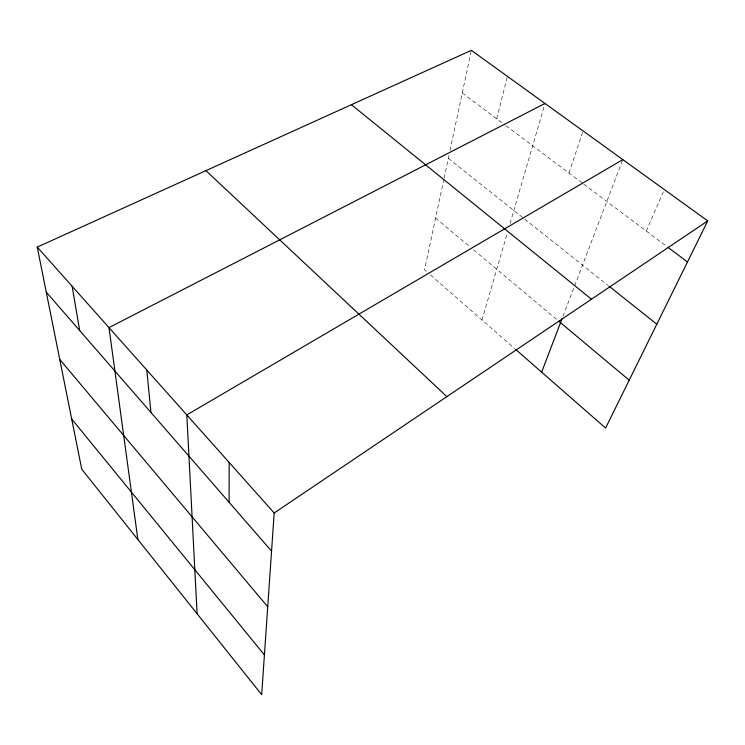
<?xml version="1.0" encoding="UTF-8"?>
<svg xmlns="http://www.w3.org/2000/svg" width="745" height="745" viewBox="0 0 745 745"><rect width="100%" height="100%" fill="white"/><g stroke="black" fill="none" stroke-linecap="round" stroke-linejoin="round"><path stroke-width="0.56" stroke-dasharray="3.73 2.79" d="M443.88 179.21L424.566 269.802L427.127 272.046M444.113 178.111L449.049 154.951M450.017 150.425L471.352 50.334M496.757 118.846L507.401 76.335M481.978 319.996L507.243 233.204M510.074 223.463L544.995 103.462M568.994 173.054L583.074 130.943M562.987 316.253L622.82 159.616M646.297 231.071L664.335 189.575M462.263 92.957L505.045 125.067M505.967 125.756L582.841 183.447M583.763 184.145L667.352 246.874M448.322 158.35L523.865 218.443M524.778 219.17L608.004 285.382M435.592 218.071L470.067 246.94M473.624 249.91L557.903 320.48M430.545 275.035L514.767 348.66"/><path stroke-width="1.12" d="M229.088 502.288L229.19 462.496M37.25 247.098L274.179 512.979L261.681 694.666L81.754 469.229L37.25 247.098L471.352 50.334L707.75 220.892L605.601 428.049L515.642 349.414M541.643 372.146L562.168 318.404M274.179 512.979L707.75 220.892M622.82 159.616L186.809 414.928L197.108 613.759M544.995 103.462L108.994 327.604L137.872 539.548M668.265 247.563L687.486 261.989M608.916 286.099L656.811 324.205M351.417 104.7L591.483 299.229M558.778 321.216L629.199 380.183M205.918 170.642L446.879 396.638M46.274 292.152L271.562 551.104M59.758 359.425L267.725 606.793M71.688 419.007L264.419 654.929M72.135 286.248L79.696 330.575M146.802 370.042L150.937 412.46"/></g></svg>
